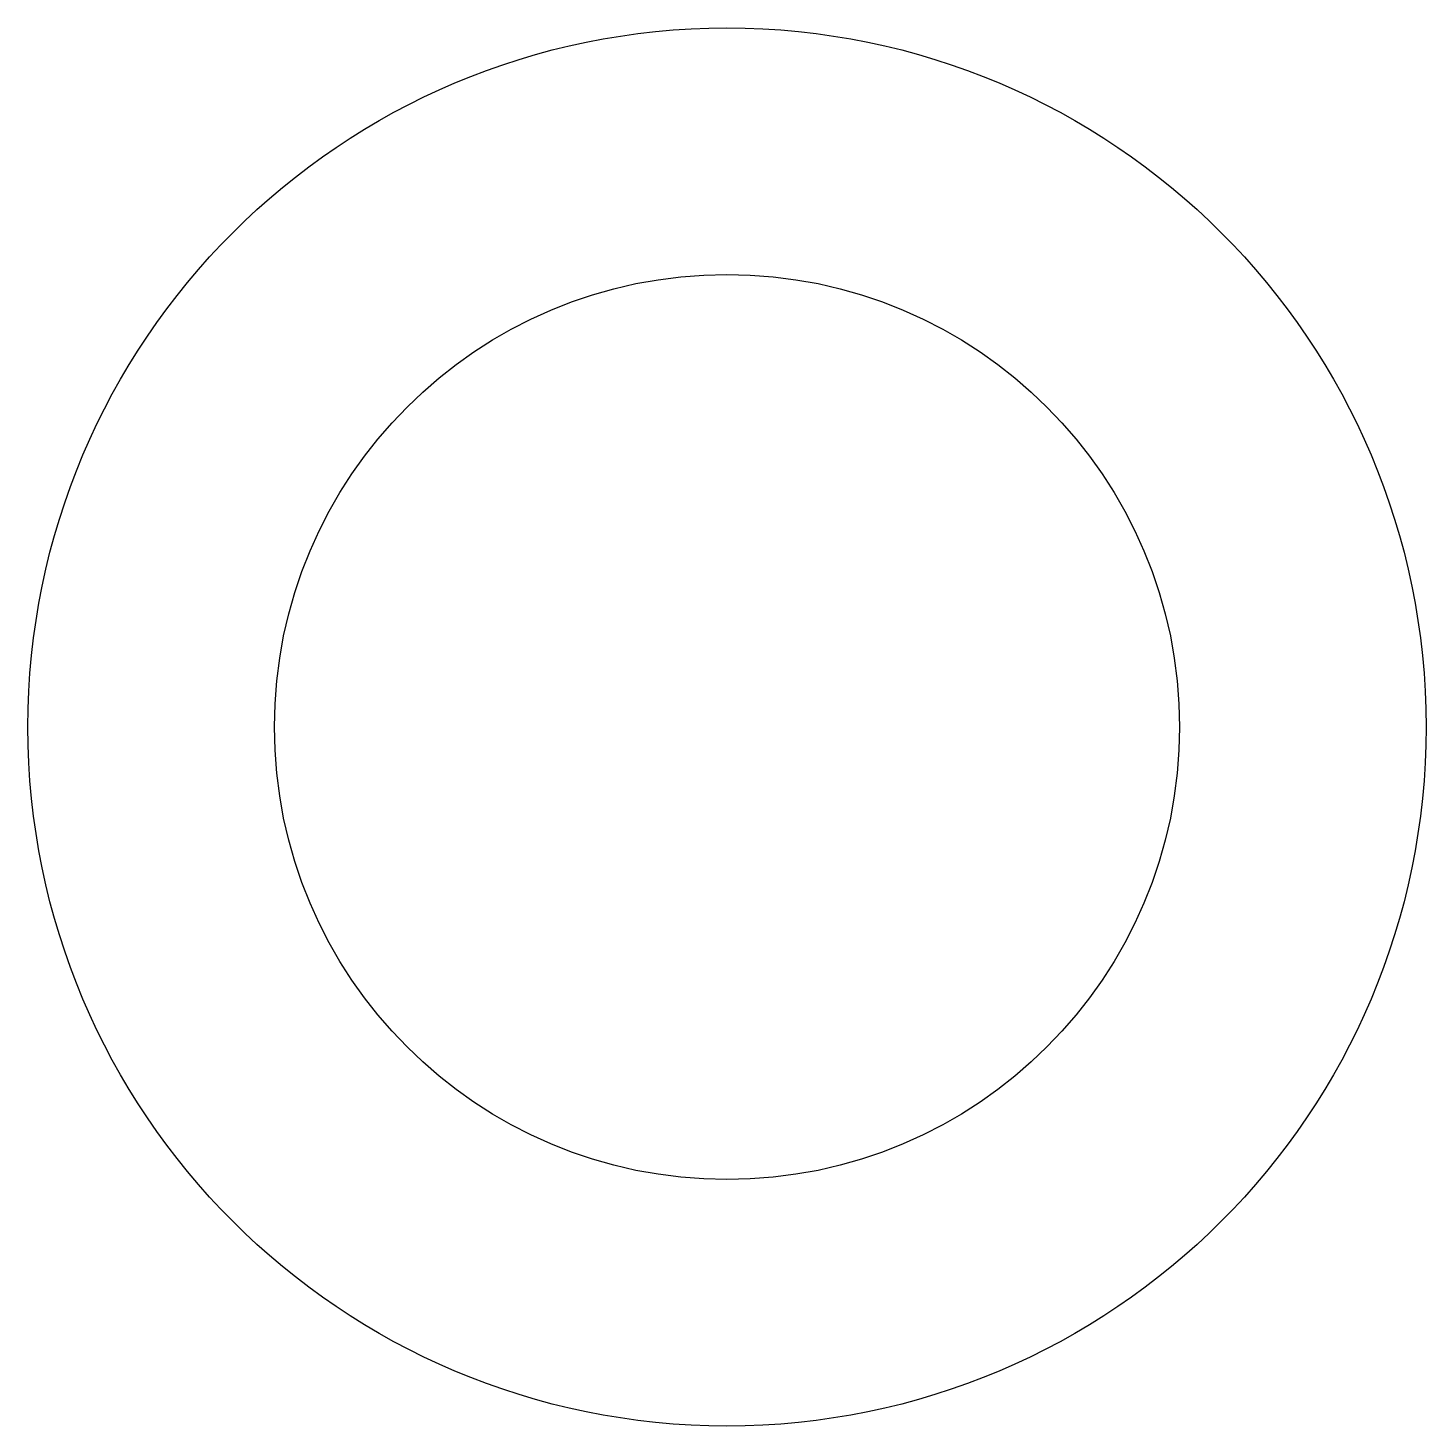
# Model space of a CAD drawing. Extents: x 0 to 190, y 0 to 190.
import ezdxf

# ---------------------------------------------------------------- set-up
doc = ezdxf.new("R2010")
doc.units = 0
doc.layers.get('0').update_dxf_attribs({"color": 253, "linetype": 'CONTINUOUS'})

msp = doc.modelspace()

# ---------------------------------------------------------------- linework, layer by layer
for radius in [95, 61.5]:
    msp.add_circle((95, 95), radius)

doc.saveas('drawing.dxf')
